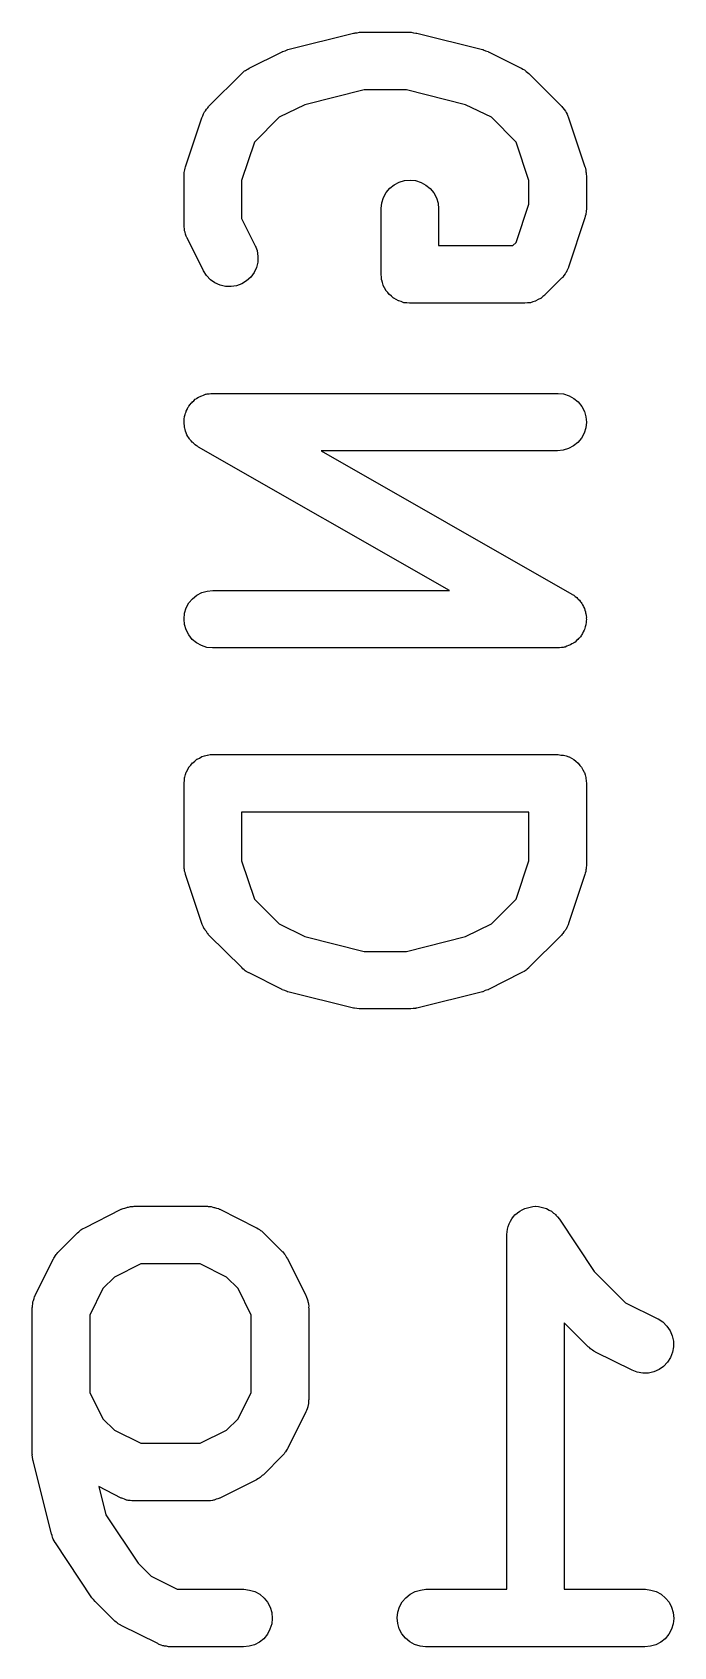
# Model space of a CAD drawing. Extents: x 57 to 139, y -149 to -36.
# Drawn here: x 90.222 to 91.896, y -148.863 to -144.648 of the extents above; entities that cross this region are included whole.
import ezdxf

# ---------------------------------------------------------------- set-up
doc = ezdxf.new("R2010")
doc.units = 0
doc.layers.add('BLACK', color=7, linetype='CONTINUOUS')

msp = doc.modelspace()

# ---------------------------------------------------------------- linework, layer by layer
at = {"layer": 'BLACK', "linetype": 'CONTINUOUS'}
for p, q in [((90.8892, -144.693), (91.0607, -144.65)), ((91.0607, -144.65), (91.0617, -144.65)), ((91.0617, -144.65), (91.063, -144.65)), ((91.063, -144.65), (91.0643, -144.649)), ((91.0643, -144.649), (91.0702, -144.649)), ((91.0702, -144.649), (91.0762, -144.648)), ((91.0762, -144.648), (91.0775, -144.648)), ((91.0775, -144.648), (91.0789, -144.648)), ((91.0789, -144.648), (91.2074, -144.648)), ((91.2074, -144.648), (91.2085, -144.648)), ((91.2085, -144.648), (91.2098, -144.648)), ((91.2098, -144.648), (91.2111, -144.648)), ((91.2111, -144.648), (91.2171, -144.649)), ((91.2171, -144.649), (91.223, -144.65)), ((91.223, -144.65), (91.2243, -144.65)), ((91.2243, -144.65), (91.2256, -144.65)), ((91.2256, -144.65), (91.397, -144.693)), ((90.7882, -144.742), (90.8739, -144.699)), ((90.8739, -144.699), (90.8748, -144.698)), ((90.8748, -144.698), (90.8752, -144.698)), ((90.8752, -144.698), (90.8755, -144.698)), ((90.8755, -144.698), (90.8821, -144.696)), ((90.8821, -144.696), (90.8886, -144.693)), ((90.8886, -144.693), (90.8889, -144.693)), ((90.8889, -144.693), (90.8892, -144.693)), ((91.397, -144.693), (91.3981, -144.693)), ((91.3981, -144.693), (91.3984, -144.693)), ((91.3984, -144.693), (91.3987, -144.694)), ((91.3987, -144.694), (91.4052, -144.696)), ((91.4052, -144.696), (91.4118, -144.698)), ((91.4118, -144.698), (91.4121, -144.699)), ((91.4121, -144.699), (91.4124, -144.699)), ((91.4124, -144.699), (91.4981, -144.742)), ((90.7846, -144.744), (90.7882, -144.742)), ((91.4981, -144.742), (91.499, -144.742)), ((91.499, -144.742), (91.5026, -144.744)), ((90.683, -144.841), (90.7687, -144.756)), ((90.7687, -144.756), (90.7694, -144.755)), ((90.7694, -144.755), (90.7727, -144.752)), ((90.7727, -144.752), (90.7758, -144.749)), ((90.7758, -144.749), (90.7784, -144.748)), ((90.7784, -144.748), (90.7809, -144.746)), ((90.7809, -144.746), (90.7846, -144.744)), ((91.5026, -144.744), (91.5063, -144.746)), ((91.5063, -144.746), (91.5087, -144.748)), ((91.5087, -144.748), (91.5113, -144.75)), ((91.5113, -144.75), (91.5143, -144.753)), ((91.5143, -144.753), (91.5176, -144.756)), ((91.5176, -144.756), (91.6033, -144.841)), ((91.0881, -144.798), (90.9336, -144.837)), ((91.1982, -144.798), (91.0881, -144.798)), ((91.3527, -144.837), (91.1982, -144.798)), ((90.6652, -144.87), (90.6661, -144.868)), ((90.6661, -144.868), (90.6668, -144.866)), ((90.6668, -144.866), (90.6692, -144.861)), ((90.6692, -144.861), (90.6713, -144.856)), ((90.6713, -144.856), (90.6726, -144.855)), ((90.6726, -144.855), (90.6737, -144.853)), ((90.6737, -144.853), (90.6769, -144.849)), ((90.6769, -144.849), (90.6799, -144.845)), ((90.6799, -144.845), (90.6816, -144.843)), ((90.6816, -144.843), (90.683, -144.841)), ((90.9336, -144.837), (90.8661, -144.87)), ((91.4201, -144.87), (91.3527, -144.837)), ((91.6033, -144.841), (91.6041, -144.842)), ((91.6041, -144.842), (91.6054, -144.844)), ((91.6054, -144.844), (91.607, -144.845)), ((91.607, -144.845), (91.61, -144.85)), ((91.61, -144.85), (91.6132, -144.854)), ((91.6132, -144.854), (91.6142, -144.856)), ((91.6142, -144.856), (91.6155, -144.857)), ((91.6155, -144.857), (91.6176, -144.862)), ((91.6176, -144.862), (91.6199, -144.867)), ((91.6199, -144.867), (91.6205, -144.869)), ((91.6205, -144.869), (91.6214, -144.871)), ((90.622, -144.999), (90.6648, -144.871)), ((90.6648, -144.871), (90.6652, -144.87)), ((90.8661, -144.87), (90.8016, -144.935)), ((91.4847, -144.935), (91.4201, -144.87)), ((91.6214, -144.871), (91.6643, -144.999)), ((90.8016, -144.935), (90.7681, -145.035)), ((91.5181, -145.035), (91.4847, -144.935)), ((90.6181, -145.022), (90.6186, -145.018)), ((90.6181, -145.023), (90.6181, -145.022)), ((90.6181, -145.152), (90.6181, -145.023)), ((90.6186, -145.018), (90.6187, -145.014)), ((90.6187, -145.014), (90.6194, -145.011)), ((90.6194, -145.011), (90.6198, -145.007)), ((90.6198, -145.007), (90.6211, -145.003)), ((90.6211, -145.003), (90.622, -144.999)), ((90.7681, -145.035), (90.7681, -145.134)), ((91.1793, -145.039), (91.1934, -145.035)), ((91.1934, -145.035), (91.208, -145.034)), ((91.208, -145.034), (91.2225, -145.035)), ((91.2225, -145.035), (91.2365, -145.04)), ((91.5181, -145.097), (91.5181, -145.035)), ((91.6643, -144.999), (91.6646, -145)), ((91.6646, -145), (91.6655, -145.004)), ((91.6655, -145.004), (91.6667, -145.008)), ((91.6667, -145.008), (91.667, -145.012)), ((91.667, -145.012), (91.6677, -145.015)), ((91.6677, -145.015), (91.6677, -145.019)), ((91.6677, -145.019), (91.6681, -145.023)), ((91.6681, -145.023), (91.6681, -145.109)), ((91.1341, -145.093), (91.1385, -145.079)), ((91.1385, -145.079), (91.1455, -145.066)), ((91.1455, -145.066), (91.155, -145.055)), ((91.155, -145.055), (91.1664, -145.046)), ((91.1664, -145.046), (91.1793, -145.039)), ((91.2365, -145.04), (91.2494, -145.047)), ((91.2494, -145.047), (91.2606, -145.056)), ((91.2606, -145.056), (91.2699, -145.067)), ((91.2699, -145.067), (91.2768, -145.08)), ((91.2768, -145.08), (91.281, -145.094)), ((91.1324, -145.108), (91.1341, -145.093)), ((91.1324, -145.109), (91.1324, -145.108)), ((91.1324, -145.28), (91.1324, -145.109)), ((91.281, -145.094), (91.2824, -145.109)), ((91.2824, -145.109), (91.2824, -145.205)), ((91.4847, -145.197), (91.5181, -145.097)), ((91.6669, -145.121), (91.6665, -145.124)), ((91.6675, -145.118), (91.6669, -145.121)), ((91.6677, -145.114), (91.6675, -145.118)), ((91.6681, -145.11), (91.6677, -145.114)), ((91.6681, -145.109), (91.6681, -145.11)), ((90.6184, -145.154), (90.6181, -145.152)), ((90.6183, -145.156), (90.6184, -145.154)), ((90.6191, -145.161), (90.6183, -145.156)), ((90.6196, -145.166), (90.6191, -145.161)), ((90.7681, -145.134), (90.8031, -145.204)), ((91.6643, -145.132), (91.6214, -145.261)), ((91.6652, -145.128), (91.6643, -145.132)), ((91.6665, -145.124), (91.6652, -145.128)), ((90.6202, -145.168), (90.6196, -145.166)), ((90.6206, -145.17), (90.6202, -145.168)), ((90.6223, -145.175), (90.6206, -145.17)), ((90.6238, -145.18), (90.6223, -145.175)), ((90.6248, -145.182), (90.6238, -145.18)), ((90.6256, -145.184), (90.6248, -145.182)), ((90.6261, -145.185), (90.6256, -145.184)), ((90.6689, -145.271), (90.6261, -145.185)), ((90.8031, -145.204), (90.8035, -145.205)), ((90.8035, -145.205), (90.8086, -145.218)), ((91.2824, -145.205), (91.4764, -145.205)), ((91.4764, -145.205), (91.4847, -145.197)), ((90.8103, -145.248), (90.8069, -145.262)), ((90.8086, -145.218), (90.8109, -145.233)), ((90.8109, -145.233), (90.8103, -145.248)), ((90.6767, -145.283), (90.6689, -145.271)), ((90.6868, -145.294), (90.6767, -145.283)), ((90.7922, -145.287), (90.7815, -145.297)), ((90.8008, -145.275), (90.7922, -145.287)), ((90.8069, -145.262), (90.8008, -145.275)), ((91.1331, -145.287), (91.1324, -145.28)), ((91.1338, -145.294), (91.1331, -145.287)), ((91.6033, -145.29), (91.5605, -145.333)), ((91.6047, -145.289), (91.6033, -145.29)), ((91.6063, -145.287), (91.6047, -145.289)), ((91.6094, -145.283), (91.6063, -145.287)), ((91.6126, -145.279), (91.6094, -145.283)), ((91.6137, -145.277), (91.6126, -145.279)), ((91.6149, -145.275), (91.6137, -145.277)), ((91.6171, -145.271), (91.6149, -145.275)), ((91.6195, -145.266), (91.6171, -145.271)), ((91.6202, -145.264), (91.6195, -145.266)), ((91.6211, -145.262), (91.6202, -145.264)), ((91.6214, -145.261), (91.6211, -145.262)), ((90.6987, -145.302), (90.6868, -145.294)), ((90.712, -145.308), (90.6987, -145.302)), ((90.7263, -145.312), (90.712, -145.308)), ((90.7409, -145.312), (90.7263, -145.312)), ((90.7554, -145.31), (90.7409, -145.312)), ((90.7691, -145.305), (90.7554, -145.31)), ((90.7815, -145.297), (90.7691, -145.305)), ((91.1339, -145.295), (91.1338, -145.294)), ((91.1338, -145.294), (91.1338, -145.294)), ((91.1359, -145.301), (91.1339, -145.295)), ((91.1379, -145.308), (91.1359, -145.301)), ((91.138, -145.308), (91.1379, -145.308)), ((91.1381, -145.309), (91.138, -145.308)), ((91.1414, -145.315), (91.1381, -145.309)), ((91.1447, -145.321), (91.1414, -145.315)), ((91.1448, -145.321), (91.1447, -145.321)), ((91.145, -145.322), (91.1448, -145.321)), ((91.1495, -145.327), (91.145, -145.322)), ((91.1538, -145.333), (91.1495, -145.327)), ((91.154, -145.333), (91.1538, -145.333)), ((91.1542, -145.333), (91.154, -145.333)), ((91.1596, -145.337), (91.1542, -145.333)), ((91.5603, -145.333), (91.5597, -145.334)), ((91.5605, -145.333), (91.5603, -145.333)), ((91.5603, -145.333), (91.5603, -145.333)), ((91.5603, -145.333), (91.5603, -145.333)), ((91.1651, -145.342), (91.1596, -145.337)), ((91.1653, -145.342), (91.1651, -145.342)), ((91.1655, -145.342), (91.1653, -145.342)), ((91.1717, -145.346), (91.1655, -145.342)), ((91.1779, -145.349), (91.1717, -145.346)), ((91.1781, -145.349), (91.1779, -145.349)), ((91.1784, -145.349), (91.1781, -145.349)), ((91.1851, -145.351), (91.1784, -145.349)), ((91.1918, -145.354), (91.1851, -145.351)), ((91.1921, -145.354), (91.1918, -145.354)), ((91.1923, -145.354), (91.1921, -145.354)), ((91.1993, -145.354), (91.1923, -145.354)), ((91.2064, -145.355), (91.1993, -145.354)), ((91.2069, -145.355), (91.2064, -145.355)), ((91.2074, -145.355), (91.2069, -145.355)), ((91.2069, -145.355), (91.2069, -145.355)), ((91.2069, -145.355), (91.2069, -145.355)), ((91.5074, -145.355), (91.2074, -145.355)), ((91.5143, -145.354), (91.5074, -145.355)), ((91.5212, -145.354), (91.5143, -145.354)), ((91.5216, -145.354), (91.5212, -145.354)), ((91.522, -145.354), (91.5216, -145.354)), ((91.5286, -145.352), (91.522, -145.354)), ((91.5353, -145.35), (91.5286, -145.352)), ((91.5356, -145.35), (91.5353, -145.35)), ((91.536, -145.349), (91.5356, -145.35)), ((91.5421, -145.346), (91.536, -145.349)), ((91.5483, -145.343), (91.5421, -145.346)), ((91.5486, -145.343), (91.5483, -145.343)), ((91.5489, -145.343), (91.5486, -145.343)), ((91.5543, -145.338), (91.5489, -145.343)), ((91.5597, -145.334), (91.5543, -145.338)), ((90.6263, -145.633), (90.6283, -145.628)), ((90.6283, -145.628), (90.6298, -145.626)), ((90.6298, -145.626), (90.631, -145.624)), ((90.631, -145.624), (90.634, -145.62)), ((90.634, -145.62), (90.6368, -145.616)), ((90.6368, -145.616), (90.6387, -145.615)), ((90.6387, -145.615), (90.6403, -145.613)), ((90.6403, -145.613), (90.644, -145.61)), ((90.644, -145.61), (90.6475, -145.606)), ((90.6475, -145.606), (90.6497, -145.605)), ((90.6497, -145.605), (90.6516, -145.603)), ((90.6516, -145.603), (90.6559, -145.601)), ((90.6559, -145.601), (90.66, -145.599)), ((90.66, -145.599), (90.6623, -145.598)), ((90.6623, -145.598), (90.6646, -145.597)), ((90.6646, -145.597), (90.6692, -145.595)), ((90.6692, -145.595), (90.6737, -145.593)), ((90.6737, -145.593), (90.6762, -145.593)), ((90.6762, -145.593), (90.6786, -145.592)), ((90.6786, -145.592), (90.6834, -145.592)), ((90.6834, -145.592), (90.6881, -145.591)), ((90.6881, -145.591), (90.6906, -145.591)), ((90.6906, -145.591), (90.6931, -145.591)), ((90.6931, -145.591), (91.5931, -145.591)), ((91.5931, -145.591), (91.5942, -145.591)), ((91.5942, -145.591), (91.6087, -145.592)), ((91.6087, -145.592), (91.6227, -145.597)), ((91.6227, -145.597), (91.6355, -145.604)), ((91.6355, -145.604), (91.6467, -145.613)), ((91.6467, -145.613), (91.6559, -145.625)), ((91.6559, -145.625), (91.6627, -145.638)), ((90.6181, -145.665), (90.6186, -145.661)), ((90.6184, -145.668), (90.6181, -145.665)), ((90.6183, -145.67), (90.6184, -145.668)), ((90.619, -145.675), (90.6183, -145.67)), ((90.6186, -145.661), (90.6188, -145.656)), ((90.6188, -145.656), (90.6194, -145.653)), ((90.6194, -145.653), (90.6197, -145.651)), ((90.6197, -145.651), (90.6211, -145.646)), ((90.6211, -145.646), (90.6222, -145.642)), ((90.6222, -145.642), (90.6233, -145.639)), ((90.6233, -145.639), (90.624, -145.637)), ((90.624, -145.637), (90.6263, -145.633)), ((91.6627, -145.638), (91.6668, -145.652)), ((91.6681, -145.666), (91.6666, -145.681)), ((91.6668, -145.652), (91.6681, -145.666)), ((90.6195, -145.68), (90.619, -145.675)), ((90.6202, -145.682), (90.6195, -145.68)), ((90.6206, -145.685), (90.6202, -145.682)), ((90.6222, -145.689), (90.6206, -145.685)), ((90.6236, -145.694), (90.6222, -145.689)), ((90.6248, -145.696), (90.6236, -145.694)), ((90.6256, -145.699), (90.6248, -145.696)), ((90.6282, -145.703), (90.6256, -145.699)), ((90.6304, -145.707), (90.6282, -145.703)), ((90.632, -145.709), (90.6304, -145.707)), ((90.6333, -145.711), (90.632, -145.709)), ((90.6365, -145.715), (90.6333, -145.711)), ((91.6553, -145.708), (91.646, -145.719)), ((91.6623, -145.695), (91.6553, -145.708)), ((91.6666, -145.681), (91.6623, -145.695)), ((90.6396, -145.718), (90.6365, -145.715)), ((90.6415, -145.72), (90.6396, -145.718)), ((90.6432, -145.722), (90.6415, -145.72)), ((90.6471, -145.725), (90.6432, -145.722)), ((90.6508, -145.728), (90.6471, -145.725)), ((90.653, -145.729), (90.6508, -145.728)), ((90.655, -145.73), (90.653, -145.729)), ((90.6559, -145.731), (90.655, -145.73)), ((91.3107, -146.105), (90.6559, -145.731)), ((91.5931, -145.741), (90.9756, -145.741)), ((90.9756, -145.741), (91.6304, -146.115)), ((91.6077, -145.739), (91.5931, -145.741)), ((91.6217, -145.735), (91.6077, -145.739)), ((91.6346, -145.728), (91.6217, -145.735)), ((91.646, -145.719), (91.6346, -145.728)), ((90.631, -146.138), (90.6403, -146.127)), ((90.6403, -146.127), (90.6516, -146.118)), ((90.6516, -146.118), (90.6646, -146.111)), ((90.6646, -146.111), (90.6786, -146.107)), ((90.6786, -146.107), (90.6931, -146.105)), ((90.6931, -146.105), (91.3107, -146.105)), ((91.6304, -146.115), (91.6313, -146.116)), ((91.6313, -146.116), (91.6333, -146.117)), ((91.6333, -146.117), (91.6355, -146.118)), ((91.6355, -146.118), (91.6392, -146.121)), ((91.6392, -146.121), (91.6431, -146.124)), ((91.6431, -146.124), (91.6448, -146.126)), ((91.6448, -146.126), (91.6467, -146.128)), ((91.6467, -146.128), (91.6497, -146.131)), ((91.6497, -146.131), (91.653, -146.135)), ((90.6181, -146.18), (90.6197, -146.165)), ((90.6197, -146.165), (90.624, -146.151)), ((90.624, -146.151), (90.631, -146.138)), ((91.653, -146.135), (91.6543, -146.137)), ((91.6543, -146.137), (91.6559, -146.139)), ((91.6559, -146.139), (91.6581, -146.143)), ((91.6581, -146.143), (91.6606, -146.147)), ((91.6606, -146.147), (91.6615, -146.15)), ((91.6615, -146.15), (91.6627, -146.152)), ((91.6627, -146.152), (91.664, -146.157)), ((91.664, -146.157), (91.6657, -146.161)), ((91.6657, -146.161), (91.6661, -146.164)), ((91.6661, -146.164), (91.6668, -146.166)), ((91.6668, -146.166), (91.6672, -146.171)), ((91.6672, -146.171), (91.668, -146.176)), ((91.668, -146.176), (91.6679, -146.178)), ((90.6195, -146.194), (90.6181, -146.18)), ((90.6236, -146.208), (90.6195, -146.194)), ((90.6304, -146.221), (90.6236, -146.208)), ((91.658, -146.218), (91.6565, -146.22)), ((91.66, -146.213), (91.658, -146.218)), ((91.6623, -146.209), (91.66, -146.213)), ((91.663, -146.207), (91.6623, -146.209)), ((91.6641, -146.204), (91.663, -146.207)), ((91.6652, -146.2), (91.6641, -146.204)), ((91.6666, -146.195), (91.6652, -146.2)), ((91.6669, -146.193), (91.6666, -146.195)), ((91.6675, -146.19), (91.6669, -146.193)), ((91.6676, -146.185), (91.6675, -146.19)), ((91.6681, -146.181), (91.6676, -146.185)), ((91.6679, -146.178), (91.6681, -146.181)), ((90.6396, -146.233), (90.6304, -146.221)), ((90.6508, -146.242), (90.6396, -146.233)), ((90.6636, -146.249), (90.6508, -146.242)), ((90.6775, -146.254), (90.6636, -146.249)), ((90.6921, -146.255), (90.6775, -146.254)), ((90.6931, -146.255), (90.6921, -146.255)), ((91.5931, -146.255), (90.6931, -146.255)), ((91.5957, -146.255), (91.5931, -146.255)), ((91.5982, -146.255), (91.5957, -146.255)), ((91.6029, -146.254), (91.5982, -146.255)), ((91.6077, -146.254), (91.6029, -146.254)), ((91.6101, -146.253), (91.6077, -146.254)), ((91.6126, -146.253), (91.6101, -146.253)), ((91.6171, -146.251), (91.6126, -146.253)), ((91.6217, -146.249), (91.6171, -146.251)), ((91.624, -146.248), (91.6217, -146.249)), ((91.6263, -146.247), (91.624, -146.248)), ((91.6304, -146.245), (91.6263, -146.247)), ((91.6346, -146.243), (91.6304, -146.245)), ((91.6366, -146.241), (91.6346, -146.243)), ((91.6388, -146.24), (91.6366, -146.241)), ((91.6423, -146.236), (91.6388, -146.24)), ((91.646, -146.233), (91.6423, -146.236)), ((91.6476, -146.231), (91.646, -146.233)), ((91.6494, -146.23), (91.6476, -146.231)), ((91.6523, -146.226), (91.6494, -146.23)), ((91.6553, -146.222), (91.6523, -146.226)), ((91.6565, -146.22), (91.6553, -146.222)), ((90.6358, -146.561), (90.6403, -146.555)), ((90.6403, -146.555), (90.6405, -146.555)), ((90.6405, -146.555), (90.6407, -146.555)), ((90.6407, -146.555), (90.6461, -146.551)), ((90.6461, -146.551), (90.6516, -146.546)), ((90.6516, -146.546), (90.6519, -146.546)), ((90.6519, -146.546), (90.6521, -146.546)), ((90.6521, -146.546), (90.6583, -146.543)), ((90.6583, -146.543), (90.6646, -146.539)), ((90.6646, -146.539), (90.6648, -146.539)), ((90.6648, -146.539), (90.665, -146.539)), ((90.665, -146.539), (90.6718, -146.537)), ((90.6718, -146.537), (90.6786, -146.535)), ((90.6786, -146.535), (90.6788, -146.535)), ((90.6788, -146.535), (90.6791, -146.535)), ((90.6791, -146.535), (90.6861, -146.534)), ((90.6861, -146.534), (90.6931, -146.534)), ((90.6931, -146.534), (91.5931, -146.534)), ((91.5931, -146.534), (91.5937, -146.534)), ((91.5937, -146.534), (91.5937, -146.534)), ((91.5937, -146.534), (91.5937, -146.534)), ((91.5937, -146.534), (91.5942, -146.534)), ((91.5942, -146.534), (91.6012, -146.535)), ((91.6012, -146.535), (91.6082, -146.535)), ((91.6082, -146.535), (91.6085, -146.535)), ((91.6085, -146.535), (91.6087, -146.535)), ((91.6087, -146.535), (91.6154, -146.537)), ((91.6154, -146.537), (91.6222, -146.54)), ((91.6222, -146.54), (91.6224, -146.54)), ((91.6224, -146.54), (91.6227, -146.54)), ((91.6227, -146.54), (91.6289, -146.543)), ((91.6289, -146.543), (91.6351, -146.547)), ((91.6351, -146.547), (91.6353, -146.547)), ((91.6353, -146.547), (91.6355, -146.547)), ((91.6355, -146.547), (91.6409, -146.551)), ((91.6409, -146.551), (91.6464, -146.556)), ((90.6189, -146.601), (90.6197, -146.594)), ((90.6197, -146.594), (90.6198, -146.593)), ((90.6198, -146.593), (90.6219, -146.586)), ((90.6198, -146.593), (90.6198, -146.593)), ((90.6219, -146.586), (90.624, -146.58)), ((90.624, -146.58), (90.6241, -146.579)), ((90.6241, -146.579), (90.6242, -146.579)), ((90.6242, -146.579), (90.6276, -146.573)), ((90.6276, -146.573), (90.631, -146.567)), ((90.631, -146.567), (90.6311, -146.567)), ((90.6311, -146.567), (90.6313, -146.566)), ((90.6313, -146.566), (90.6358, -146.561)), ((91.6464, -146.556), (91.6465, -146.556)), ((91.6465, -146.556), (91.6467, -146.556)), ((91.6467, -146.556), (91.6511, -146.562)), ((91.6511, -146.562), (91.6556, -146.567)), ((91.6556, -146.567), (91.6557, -146.567)), ((91.6557, -146.567), (91.6559, -146.568)), ((91.6559, -146.568), (91.6592, -146.574)), ((91.6592, -146.574), (91.6625, -146.58)), ((91.6625, -146.58), (91.6626, -146.58)), ((91.6626, -146.58), (91.6627, -146.581)), ((91.6627, -146.581), (91.6647, -146.587)), ((91.6647, -146.587), (91.6667, -146.594)), ((91.6667, -146.594), (91.6667, -146.594)), ((91.6667, -146.594), (91.6668, -146.595)), ((91.6668, -146.595), (91.6674, -146.602)), ((90.6181, -146.608), (90.6189, -146.601)), ((90.6181, -146.609), (90.6181, -146.608)), ((90.6181, -146.608), (90.6181, -146.608)), ((90.6181, -146.608), (90.6181, -146.608)), ((90.6181, -146.608), (90.6181, -146.608)), ((90.6181, -146.823), (90.6181, -146.609)), ((91.6674, -146.602), (91.6681, -146.609)), ((91.6681, -146.609), (91.6681, -146.823)), ((90.7681, -146.684), (90.7681, -146.811)), ((91.5181, -146.684), (90.7681, -146.684)), ((91.5181, -146.811), (91.5181, -146.684)), ((90.6186, -146.827), (90.6181, -146.823)), ((90.6186, -146.831), (90.6186, -146.827)), ((90.6193, -146.834), (90.6186, -146.831)), ((90.6196, -146.838), (90.6193, -146.834)), ((90.6208, -146.842), (90.6196, -146.838)), ((90.6217, -146.846), (90.6208, -146.842)), ((90.622, -146.847), (90.6217, -146.846)), ((90.6648, -146.975), (90.622, -146.847)), ((90.7681, -146.811), (90.8016, -146.911)), ((91.4847, -146.911), (91.5181, -146.811)), ((91.6643, -146.847), (91.6214, -146.975)), ((91.6652, -146.843), (91.6643, -146.847)), ((91.6665, -146.839), (91.6652, -146.843)), ((91.6669, -146.835), (91.6665, -146.839)), ((91.6675, -146.832), (91.6669, -146.835)), ((91.6677, -146.828), (91.6675, -146.832)), ((91.6681, -146.824), (91.6677, -146.828)), ((91.6681, -146.823), (91.6681, -146.824)), ((90.8016, -146.911), (90.8661, -146.976)), ((91.4201, -146.976), (91.4847, -146.911)), ((90.6657, -146.977), (90.6648, -146.975)), ((90.6664, -146.979), (90.6657, -146.977)), ((90.8661, -146.976), (90.9336, -147.009)), ((91.3527, -147.009), (91.4201, -146.976)), ((91.6211, -146.976), (91.6202, -146.978)), ((91.6214, -146.975), (91.6211, -146.976)), ((90.6687, -146.984), (90.6664, -146.979)), ((90.6708, -146.989), (90.6687, -146.984)), ((90.6721, -146.99), (90.6708, -146.989)), ((90.6731, -146.992), (90.6721, -146.99)), ((90.6763, -146.996), (90.6731, -146.992)), ((90.6793, -147.001), (90.6763, -146.996)), ((90.6809, -147.002), (90.6793, -147.001)), ((90.6822, -147.004), (90.6809, -147.002)), ((90.683, -147.005), (90.6822, -147.004)), ((90.7687, -147.09), (90.683, -147.005)), ((90.9336, -147.009), (91.0881, -147.048)), ((91.1982, -147.048), (91.3527, -147.009)), ((91.6033, -147.005), (91.5176, -147.09)), ((91.6047, -147.003), (91.6033, -147.005)), ((91.6063, -147.001), (91.6047, -147.003)), ((91.6094, -146.997), (91.6063, -147.001)), ((91.6126, -146.993), (91.6094, -146.997)), ((91.6137, -146.991), (91.6126, -146.993)), ((91.6149, -146.99), (91.6137, -146.991)), ((91.6171, -146.985), (91.6149, -146.99)), ((91.6195, -146.98), (91.6171, -146.985)), ((91.6202, -146.978), (91.6195, -146.98)), ((91.0881, -147.048), (91.1982, -147.048)), ((90.7719, -147.093), (90.7687, -147.09)), ((90.775, -147.096), (90.7719, -147.093)), ((90.7776, -147.098), (90.775, -147.096)), ((90.78, -147.1), (90.7776, -147.098)), ((90.7837, -147.102), (90.78, -147.1)), ((90.7872, -147.104), (90.7837, -147.102)), ((91.5017, -147.102), (91.4981, -147.104)), ((91.5054, -147.1), (91.5017, -147.102)), ((91.5079, -147.098), (91.5054, -147.1)), ((91.5105, -147.097), (91.5079, -147.098)), ((91.5136, -147.094), (91.5105, -147.097)), ((91.5169, -147.091), (91.5136, -147.094)), ((91.5176, -147.09), (91.5169, -147.091)), ((90.7882, -147.104), (90.7872, -147.104)), ((90.8739, -147.147), (90.7882, -147.104)), ((91.4981, -147.104), (91.4124, -147.147)), ((90.8742, -147.147), (90.8739, -147.147)), ((90.8745, -147.148), (90.8742, -147.147)), ((90.881, -147.15), (90.8745, -147.148)), ((90.8876, -147.152), (90.881, -147.15)), ((90.8879, -147.153), (90.8876, -147.152)), ((90.8882, -147.153), (90.8879, -147.153)), ((90.8892, -147.153), (90.8882, -147.153)), ((91.0607, -147.196), (90.8892, -147.153)), ((91.397, -147.153), (91.2256, -147.196)), ((91.3974, -147.153), (91.397, -147.153)), ((91.3977, -147.153), (91.3974, -147.153)), ((91.4042, -147.15), (91.3977, -147.153)), ((91.4108, -147.148), (91.4042, -147.15)), ((91.4111, -147.148), (91.4108, -147.148)), ((91.4115, -147.148), (91.4111, -147.148)), ((91.4124, -147.147), (91.4115, -147.148)), ((91.062, -147.196), (91.0607, -147.196)), ((91.0633, -147.196), (91.062, -147.196)), ((91.0692, -147.197), (91.0633, -147.196)), ((91.0751, -147.198), (91.0692, -147.197)), ((91.0765, -147.198), (91.0751, -147.198)), ((91.0778, -147.198), (91.0765, -147.198)), ((91.0789, -147.198), (91.0778, -147.198)), ((91.2074, -147.198), (91.0789, -147.198)), ((91.2088, -147.198), (91.2074, -147.198)), ((91.2101, -147.198), (91.2088, -147.198)), ((91.216, -147.197), (91.2101, -147.198)), ((91.222, -147.197), (91.216, -147.197)), ((91.2233, -147.196), (91.222, -147.197)), ((91.2246, -147.196), (91.2233, -147.196)), ((91.2256, -147.196), (91.2246, -147.196)), ((90.3588, -147.769), (90.454, -147.721)), ((90.454, -147.721), (90.455, -147.721)), ((90.455, -147.721), (90.457, -147.72)), ((90.457, -147.72), (90.459, -147.719)), ((90.459, -147.719), (90.4639, -147.718)), ((90.4639, -147.718), (90.4687, -147.716)), ((90.4687, -147.716), (90.4709, -147.715)), ((90.4709, -147.715), (90.473, -147.715)), ((90.473, -147.715), (90.4781, -147.714)), ((90.4781, -147.714), (90.4832, -147.714)), ((90.4832, -147.714), (90.4854, -147.714)), ((90.4854, -147.714), (90.4876, -147.713)), ((90.4876, -147.713), (90.678, -147.713)), ((90.678, -147.713), (90.6791, -147.713)), ((90.6791, -147.713), (90.6813, -147.714)), ((90.6813, -147.714), (90.6835, -147.714)), ((90.6835, -147.714), (90.6886, -147.714)), ((90.6886, -147.714), (90.6936, -147.715)), ((90.6936, -147.715), (90.6957, -147.716)), ((90.6957, -147.716), (90.6979, -147.716)), ((90.6979, -147.716), (90.7027, -147.718)), ((90.7027, -147.718), (90.7076, -147.719)), ((90.7076, -147.719), (90.7095, -147.721)), ((90.7095, -147.721), (90.7116, -147.721)), ((90.7116, -147.721), (90.8068, -147.769)), ((91.4781, -147.74), (91.4826, -147.735)), ((91.4826, -147.735), (91.4827, -147.735)), ((91.4827, -147.735), (91.4883, -147.73)), ((91.4827, -147.735), (91.4827, -147.735)), ((91.4883, -147.73), (91.494, -147.726)), ((91.494, -147.726), (91.4941, -147.726)), ((91.4941, -147.726), (91.5004, -147.722)), ((91.4941, -147.726), (91.4941, -147.726)), ((91.5004, -147.722), (91.507, -147.719)), ((91.507, -147.719), (91.507, -147.719)), ((91.507, -147.719), (91.5071, -147.719)), ((91.5071, -147.719), (91.514, -147.717)), ((91.514, -147.717), (91.521, -147.715)), ((91.521, -147.715), (91.5211, -147.715)), ((91.5211, -147.715), (91.5282, -147.714)), ((91.5211, -147.715), (91.5211, -147.715)), ((91.5282, -147.714), (91.5356, -147.713)), ((91.5356, -147.713), (91.5357, -147.713)), ((91.5357, -147.713), (91.5357, -147.713)), ((91.5357, -147.713), (91.5428, -147.714)), ((91.5428, -147.714), (91.5502, -147.715)), ((91.5502, -147.715), (91.5502, -147.715)), ((91.5502, -147.715), (91.5503, -147.715)), ((91.5503, -147.715), (91.5573, -147.717)), ((91.5573, -147.717), (91.5641, -147.719)), ((91.5641, -147.719), (91.5642, -147.719)), ((91.5642, -147.719), (91.5643, -147.719)), ((91.5643, -147.719), (91.5708, -147.723)), ((91.5708, -147.723), (91.577, -147.726)), ((91.577, -147.726), (91.5771, -147.726)), ((91.5771, -147.726), (91.5771, -147.726)), ((91.5771, -147.726), (91.5826, -147.731)), ((91.5826, -147.731), (91.5883, -147.735)), ((91.5883, -147.735), (91.5884, -147.735)), ((91.5884, -147.735), (91.5884, -147.736)), ((90.3433, -147.78), (90.3464, -147.777)), ((90.3464, -147.777), (90.349, -147.775)), ((90.349, -147.775), (90.3515, -147.773)), ((90.3515, -147.773), (90.3552, -147.771)), ((90.3552, -147.771), (90.3588, -147.769)), ((90.8068, -147.769), (90.8078, -147.769)), ((90.8078, -147.769), (90.8113, -147.772)), ((90.8113, -147.772), (90.815, -147.774)), ((90.815, -147.774), (90.8174, -147.776)), ((90.8174, -147.776), (90.82, -147.777)), ((90.82, -147.777), (90.8231, -147.78)), ((91.461, -147.78), (91.4618, -147.773)), ((91.4618, -147.773), (91.4641, -147.766)), ((91.4618, -147.773), (91.4618, -147.773)), ((91.4618, -147.773), (91.4618, -147.773)), ((91.4641, -147.766), (91.4662, -147.759)), ((91.4662, -147.759), (91.4662, -147.759)), ((91.4662, -147.759), (91.4663, -147.759)), ((91.4663, -147.759), (91.4699, -147.752)), ((91.4699, -147.752), (91.4732, -147.746)), ((91.4732, -147.746), (91.4733, -147.746)), ((91.4733, -147.746), (91.4781, -147.74)), ((91.4733, -147.746), (91.4733, -147.746)), ((91.5884, -147.736), (91.5929, -147.741)), ((91.5929, -147.741), (91.5976, -147.747)), ((91.5976, -147.747), (91.6887, -147.883)), ((90.2917, -147.831), (90.3393, -147.783)), ((90.3393, -147.783), (90.34, -147.782)), ((90.34, -147.782), (90.3433, -147.78)), ((90.8231, -147.78), (90.8263, -147.783)), ((90.8263, -147.783), (90.8739, -147.831)), ((91.4602, -147.787), (91.461, -147.78)), ((91.4602, -147.788), (91.4602, -147.787)), ((91.4602, -147.787), (91.4602, -147.787)), ((91.4602, -147.787), (91.4602, -147.787)), ((91.4602, -147.787), (91.4602, -147.787)), ((91.4602, -148.713), (91.4602, -147.788)), ((90.23, -147.945), (90.2776, -147.85)), ((90.2776, -147.85), (90.2781, -147.849)), ((90.2781, -147.849), (90.2804, -147.846)), ((90.2804, -147.846), (90.2824, -147.842)), ((90.2824, -147.842), (90.2844, -147.839)), ((90.2844, -147.839), (90.2861, -147.837)), ((90.2861, -147.837), (90.289, -147.834)), ((90.289, -147.834), (90.2917, -147.831)), ((90.8739, -147.831), (90.8747, -147.831)), ((90.8747, -147.831), (90.8773, -147.835)), ((90.8773, -147.835), (90.8802, -147.838)), ((90.8802, -147.838), (90.8819, -147.84)), ((90.8819, -147.84), (90.8838, -147.843)), ((90.8838, -147.843), (90.8857, -147.847)), ((90.8857, -147.847), (90.888, -147.85)), ((90.888, -147.85), (90.9356, -147.945)), ((90.4368, -147.898), (90.4064, -147.928)), ((90.5053, -147.863), (90.4368, -147.898)), ((90.6603, -147.863), (90.5053, -147.863)), ((90.7289, -147.898), (90.6603, -147.863)), ((90.7593, -147.928), (90.7289, -147.898)), ((91.6887, -147.883), (91.7701, -147.965)), ((90.2292, -147.947), (90.23, -147.945)), ((90.4064, -147.928), (90.3721, -147.997)), ((90.7935, -147.997), (90.7593, -147.928)), ((90.9356, -147.945), (90.9361, -147.946)), ((90.9361, -147.946), (90.9368, -147.948)), ((90.2221, -147.978), (90.2223, -147.976)), ((90.2221, -147.979), (90.2221, -147.978)), ((90.2221, -148.36), (90.2221, -147.979)), ((90.2223, -147.973), (90.2232, -147.968)), ((90.2223, -147.976), (90.2223, -147.973)), ((90.2232, -147.968), (90.2237, -147.963)), ((90.2237, -147.963), (90.2244, -147.961)), ((90.2244, -147.961), (90.2248, -147.959)), ((90.2248, -147.959), (90.2266, -147.954)), ((90.2266, -147.954), (90.2282, -147.949)), ((90.2282, -147.949), (90.2292, -147.947)), ((90.9368, -147.948), (90.9379, -147.95)), ((90.9379, -147.95), (90.9393, -147.955)), ((90.9393, -147.955), (90.9411, -147.96)), ((90.9411, -147.96), (90.9415, -147.962)), ((90.9415, -147.962), (90.9421, -147.964)), ((90.9421, -147.964), (90.9426, -147.969)), ((90.9426, -147.969), (90.9434, -147.974)), ((90.9434, -147.974), (90.9433, -147.977)), ((90.9433, -147.977), (90.9435, -147.979)), ((90.9435, -147.979), (90.9435, -148.217)), ((91.7701, -147.965), (91.8544, -148.007)), ((90.3721, -147.997), (90.3721, -148.199)), ((90.7935, -148.199), (90.7935, -147.997)), ((91.6726, -148.08), (91.6102, -148.017)), ((91.6102, -148.017), (91.6102, -148.713)), ((91.8544, -148.007), (91.8554, -148.007)), ((91.8554, -148.007), (91.8677, -148.015)), ((91.8677, -148.015), (91.8782, -148.026)), ((91.8782, -148.026), (91.8865, -148.038)), ((91.8865, -148.038), (91.8923, -148.051)), ((91.8923, -148.051), (91.8954, -148.065)), ((91.8954, -148.065), (91.8957, -148.08)), ((91.6759, -148.082), (91.6726, -148.08)), ((91.6789, -148.085), (91.6759, -148.082)), ((91.6815, -148.087), (91.6789, -148.085)), ((91.6839, -148.089), (91.6815, -148.087)), ((91.6877, -148.091), (91.6839, -148.089)), ((91.6912, -148.093), (91.6877, -148.091)), ((91.6921, -148.094), (91.6912, -148.093)), ((91.7874, -148.141), (91.6921, -148.094)), ((91.8877, -148.108), (91.8799, -148.12)), ((91.8931, -148.094), (91.8877, -148.108)), ((91.8957, -148.08), (91.8931, -148.094)), ((91.801, -148.146), (91.7874, -148.141)), ((91.8155, -148.149), (91.801, -148.146)), ((91.8301, -148.149), (91.8155, -148.149)), ((91.8444, -148.145), (91.8301, -148.149)), ((91.8578, -148.139), (91.8444, -148.145)), ((91.8697, -148.131), (91.8578, -148.139)), ((91.8799, -148.12), (91.8697, -148.131)), ((90.3721, -148.199), (90.4064, -148.268)), ((90.7593, -148.268), (90.7935, -148.199)), ((90.9408, -148.237), (90.939, -148.242)), ((90.9412, -148.235), (90.9408, -148.237)), ((90.9419, -148.233), (90.9412, -148.235)), ((90.9425, -148.227), (90.9419, -148.233)), ((90.9433, -148.222), (90.9425, -148.227)), ((90.9435, -148.218), (90.9433, -148.22)), ((90.9433, -148.22), (90.9433, -148.222)), ((90.9435, -148.217), (90.9435, -148.218)), ((90.4064, -148.268), (90.4368, -148.298)), ((90.7289, -148.298), (90.7593, -148.268)), ((90.9356, -148.25), (90.888, -148.346)), ((90.9364, -148.248), (90.9356, -148.25)), ((90.9375, -148.246), (90.9364, -148.248)), ((90.939, -148.242), (90.9375, -148.246)), ((90.4368, -148.298), (90.5053, -148.332)), ((90.6603, -148.332), (90.7289, -148.298)), ((90.2222, -148.361), (90.2221, -148.36)), ((90.2221, -148.362), (90.2222, -148.361)), ((90.2229, -148.368), (90.2221, -148.362)), ((90.2235, -148.374), (90.2229, -148.368)), ((90.5053, -148.332), (90.6603, -148.332)), ((90.8739, -148.365), (90.8263, -148.413)), ((90.8766, -148.362), (90.8739, -148.365)), ((90.8795, -148.359), (90.8766, -148.362)), ((90.8812, -148.356), (90.8795, -148.359)), ((90.8832, -148.354), (90.8812, -148.356)), ((90.8852, -148.35), (90.8832, -148.354)), ((90.8875, -148.347), (90.8852, -148.35)), ((90.888, -148.346), (90.8875, -148.347)), ((90.2239, -148.376), (90.2235, -148.374)), ((90.2241, -148.377), (90.2239, -148.376)), ((90.2243, -148.378), (90.2241, -148.377)), ((90.272, -148.568), (90.2243, -148.378)), ((90.454, -148.475), (90.3958, -148.445)), ((90.3958, -148.445), (90.4143, -148.519)), ((90.8068, -148.427), (90.7116, -148.475)), ((90.8104, -148.425), (90.8068, -148.427)), ((90.8141, -148.423), (90.8104, -148.425)), ((90.8166, -148.421), (90.8141, -148.423)), ((90.8192, -148.419), (90.8166, -148.421)), ((90.8223, -148.416), (90.8192, -148.419)), ((90.8256, -148.414), (90.8223, -148.416)), ((90.8263, -148.413), (90.8256, -148.414)), ((90.4561, -148.475), (90.454, -148.475)), ((90.458, -148.476), (90.4561, -148.475)), ((90.4629, -148.478), (90.458, -148.476)), ((90.4677, -148.48), (90.4629, -148.478)), ((90.4699, -148.48), (90.4677, -148.48)), ((90.472, -148.481), (90.4699, -148.48)), ((90.4771, -148.481), (90.472, -148.481)), ((90.4821, -148.482), (90.4771, -148.481)), ((90.4843, -148.482), (90.4821, -148.482)), ((90.4865, -148.482), (90.4843, -148.482)), ((90.4876, -148.482), (90.4865, -148.482)), ((90.678, -148.482), (90.4876, -148.482)), ((90.6802, -148.482), (90.678, -148.482)), ((90.6824, -148.482), (90.6802, -148.482)), ((90.6875, -148.482), (90.6824, -148.482)), ((90.6926, -148.481), (90.6875, -148.482)), ((90.6947, -148.48), (90.6926, -148.481)), ((90.6969, -148.48), (90.6947, -148.48)), ((90.7017, -148.478), (90.6969, -148.48)), ((90.7066, -148.477), (90.7017, -148.478)), ((90.7086, -148.476), (90.7066, -148.477)), ((90.7106, -148.475), (90.7086, -148.476)), ((90.7116, -148.475), (90.7106, -148.475)), ((90.4143, -148.519), (90.4982, -148.645)), ((90.2736, -148.573), (90.272, -148.568)), ((90.275, -148.578), (90.2736, -148.573)), ((90.2761, -148.58), (90.275, -148.578)), ((90.2769, -148.582), (90.2761, -148.58)), ((90.2794, -148.587), (90.2769, -148.582)), ((90.2817, -148.591), (90.2794, -148.587)), ((90.2823, -148.592), (90.2817, -148.591)), ((90.3775, -148.735), (90.2823, -148.592)), ((90.4982, -148.645), (90.532, -148.679)), ((90.532, -148.679), (90.6005, -148.713)), ((90.3819, -148.74), (90.3775, -148.735)), ((90.3862, -148.745), (90.3819, -148.74)), ((90.3868, -148.746), (90.3862, -148.745)), ((90.3869, -148.746), (90.3868, -148.746)), ((90.3868, -148.746), (90.3868, -148.746)), ((90.3868, -148.746), (90.3868, -148.746)), ((90.4345, -148.794), (90.3869, -148.746)), ((90.6005, -148.713), (90.7733, -148.713)), ((90.7733, -148.713), (90.7743, -148.713)), ((90.7743, -148.713), (90.7889, -148.715)), ((90.7889, -148.715), (90.8028, -148.719)), ((90.8028, -148.719), (90.8157, -148.726)), ((90.8157, -148.726), (90.8269, -148.736)), ((90.8269, -148.736), (90.836, -148.747)), ((90.836, -148.747), (90.8428, -148.76)), ((91.1803, -148.759), (91.1873, -148.746)), ((91.1873, -148.746), (91.1966, -148.735)), ((91.1966, -148.735), (91.208, -148.726)), ((91.208, -148.726), (91.2209, -148.719)), ((91.2209, -148.719), (91.2349, -148.715)), ((91.2349, -148.715), (91.2495, -148.713)), ((91.2495, -148.713), (91.4602, -148.713)), ((91.6102, -148.713), (91.8209, -148.713)), ((91.8209, -148.713), (91.822, -148.713)), ((91.822, -148.713), (91.8365, -148.715)), ((91.8365, -148.715), (91.8504, -148.719)), ((91.8504, -148.719), (91.8633, -148.726)), ((91.8633, -148.726), (91.8745, -148.736)), ((91.8745, -148.736), (91.8837, -148.747)), ((91.8837, -148.747), (91.8904, -148.76)), ((90.8428, -148.76), (90.847, -148.774)), ((90.8483, -148.789), (90.8468, -148.803)), ((90.847, -148.774), (90.8483, -148.789)), ((91.1745, -148.788), (91.176, -148.773)), ((91.1758, -148.802), (91.1745, -148.788)), ((91.176, -148.773), (91.1803, -148.759)), ((91.8904, -148.76), (91.8946, -148.774)), ((91.8959, -148.789), (91.8944, -148.803)), ((91.8946, -148.774), (91.8959, -148.789)), ((90.4378, -148.796), (90.4345, -148.794)), ((90.4408, -148.799), (90.4378, -148.796)), ((90.4434, -148.801), (90.4408, -148.799)), ((90.4458, -148.803), (90.4434, -148.801)), ((90.4496, -148.805), (90.4458, -148.803)), ((90.4531, -148.807), (90.4496, -148.805)), ((90.454, -148.808), (90.4531, -148.807)), ((90.5493, -148.855), (90.454, -148.808)), ((90.8355, -148.83), (90.8261, -148.842)), ((90.8424, -148.817), (90.8355, -148.83)), ((90.8468, -148.803), (90.8424, -148.817)), ((91.1799, -148.816), (91.1758, -148.802)), ((91.1867, -148.829), (91.1799, -148.816)), ((91.1959, -148.841), (91.1867, -148.829)), ((91.8831, -148.83), (91.8738, -148.842)), ((91.89, -148.817), (91.8831, -148.83)), ((91.8944, -148.803), (91.89, -148.817)), ((90.5513, -148.856), (90.5493, -148.855)), ((90.5533, -148.857), (90.5513, -148.856)), ((90.5581, -148.859), (90.5533, -148.857)), ((90.5629, -148.861), (90.5581, -148.859)), ((90.5651, -148.861), (90.5629, -148.861)), ((90.5672, -148.862), (90.5651, -148.861)), ((90.5723, -148.862), (90.5672, -148.862)), ((90.5774, -148.863), (90.5723, -148.862)), ((90.5796, -148.863), (90.5774, -148.863)), ((90.5818, -148.863), (90.5796, -148.863)), ((90.5828, -148.863), (90.5818, -148.863)), ((90.7733, -148.863), (90.5828, -148.863)), ((90.7879, -148.862), (90.7733, -148.863)), ((90.8019, -148.858), (90.7879, -148.862)), ((90.8148, -148.851), (90.8019, -148.858)), ((90.8261, -148.842), (90.8148, -148.851)), ((91.2071, -148.85), (91.1959, -148.841)), ((91.2199, -148.857), (91.2071, -148.85)), ((91.2339, -148.862), (91.2199, -148.857)), ((91.2484, -148.863), (91.2339, -148.862)), ((91.2495, -148.863), (91.2484, -148.863)), ((91.8209, -148.863), (91.2495, -148.863)), ((91.8355, -148.862), (91.8209, -148.863)), ((91.8495, -148.858), (91.8355, -148.862)), ((91.8624, -148.851), (91.8495, -148.858)), ((91.8738, -148.842), (91.8624, -148.851))]:
    msp.add_line(p, q, dxfattribs=at)

doc.saveas('drawing.dxf')
